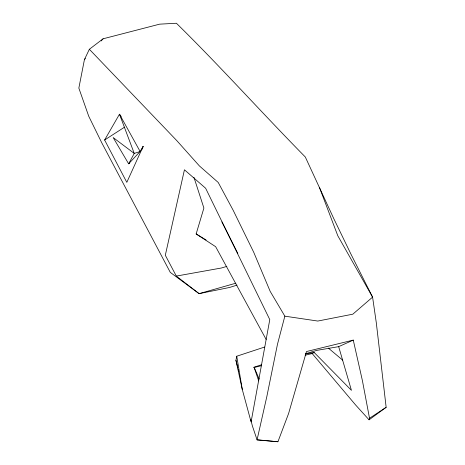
<?xml version="1.0" encoding="UTF-8"?>
<svg xmlns="http://www.w3.org/2000/svg" width="465" height="465" viewBox="0 0 465 465"><rect width="100%" height="100%" fill="white"/><g stroke="black" fill="none" stroke-linecap="round" stroke-linejoin="round"><path stroke-width="0.7" d="M305.15 355.225L312.172 353.54L355.661 405.038L369.071 419.819L386.153 407.311L376.29 322.669L372.587 297.123L350.831 253.896L333.707 218.474L305.307 156.996C261.871 112.867 220.59 66.658 176.409 23.25L159.664 24.157L103.102 38.793L89.356 49.273L84.432 59.596L78.847 88.1L88.734 116.233L101.806 142.889L170.283 272.374L199.101 293.653L229.478 287.48L237.045 285.121M235.86 283.197L199.101 293.653L176.311 276.088L165.313 255.244L184.436 169.789L205.635 188.244L269.781 319.612L251.088 421.947L242.288 389.507L235.935 360.259L236.749 356.225L264.591 347.059M369.071 419.819L369.518 418.262L362.415 380.672L353.266 340.107L306.493 351.534L288.614 413.466L277.925 441.75L257.046 439.925L266.811 396.674L277.489 344.216L284.847 316.171L270.182 291.363L253.721 252.263L233.238 210.418L218.23 182.478L199.409 165.941L176.834 140.663L89.356 49.273M266.149 339.473L215.655 246.7L196.143 233.942L203.897 208.053L193.946 177.328M142.185 149.155L143.127 146.429L140.139 151.468L128.642 163.814L113.169 137.559L134.251 153.421L140.145 151.503L119.482 114.204L104.625 140L126.811 182.344L143.127 146.429M84.432 59.596L85.391 58.532M101.19 40.926L103.102 38.793M129.723 162.907L128.642 163.814L134.251 153.421L119.482 114.204L121.179 116.541M369.518 418.262L386.153 407.311M104.625 140L124.568 127.143M312.172 353.54L314.189 352.493L351.435 390.338L338.677 346.652L353.266 340.107M258.726 380.922L254.059 367.199L261.568 364.74M305.836 353.667L316.77 350.372L338.677 346.652M226.885 266.381L221.346 268.014L176.311 276.088M253.867 367.53L261.592 365.676M305.61 353.946L314.189 352.493M250.775 419.54L252.344 425.812L257.04 439.785L277.925 441.75M284.847 316.171L317.793 321.053L352.825 314.183L372.587 297.123L337.793 235.749L319.484 187.558M196.143 233.942L206.065 239.975M328.331 348.07L342.67 360.137M221.886 221.904L237.824 253.437M254.059 367.199L259.197 379.01M235.935 360.259L237.859 367.931M238.208 369.326L238.731 371.419M236.749 356.225L242.288 389.507"/></g></svg>
